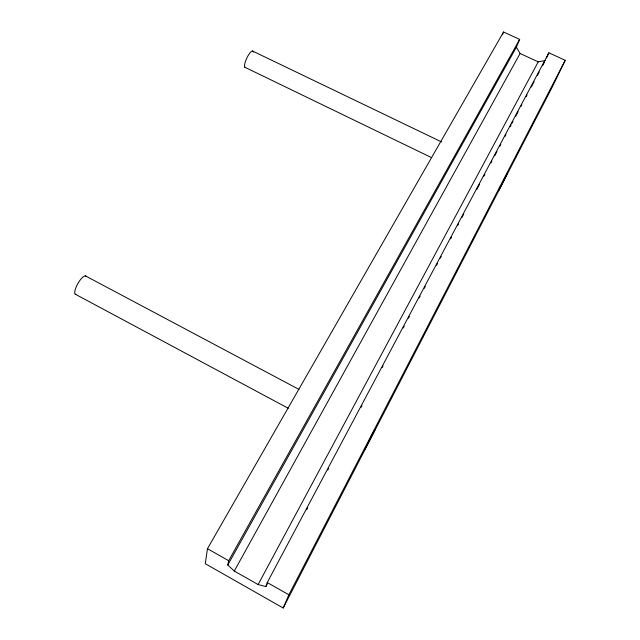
<?xml version="1.0" encoding="UTF-8"?>
<svg xmlns="http://www.w3.org/2000/svg" width="640" height="640" viewBox="0 0 640 640"><rect width="100%" height="100%" fill="white"/><g stroke="black" fill="none" stroke-linecap="round" stroke-linejoin="round"><path stroke-width="0.96" d="M207.464 548.72L205.256 563.704L283.2 608L552.512 86.544L565.224 60.32L548.88 52.816L267.248 582.536L265.848 586.576L258.12 584.56L234.288 571.056L227.768 565.008L228.68 560.728L519.656 39.4L503.544 32L207.464 548.72L228.68 560.728M502.432 34.776L503.544 32M227.768 565.008L516.384 47.2L519.656 39.4M283.2 608L288.88 594.776L565.224 60.32M546.504 57.952L548.88 52.816M265.848 586.576L267.256 583.928M306.64 509.784L307.584 508.016M327.744 470.064L328.68 468.304M361.04 407.4L361.976 405.632M382.136 367.68L383.08 365.92M403.24 327.96L404.176 326.2M408.4 318.256L409.336 316.488M419.184 297.952L420.12 296.192M424.344 288.248L425.28 286.48M436.536 265.296L437.472 263.528M440.28 258.232L441.224 256.472M450.6 238.816L451.536 237.056M457.632 225.576L458.568 223.816M461.856 217.632L463.728 214.104M476.856 189.392L479.672 184.096M483.896 176.152L484.832 174.384M490.928 162.912L491.864 161.144M494.68 155.848L497.024 151.44M499.84 146.144L500.776 144.376M504.992 136.432L505.936 134.664M510.152 126.72L511.088 124.96M512.024 123.192L512.968 121.424M515.776 116.128L518.12 111.72M520.936 106.424L521.872 104.656M526.096 96.712L527.032 94.952M531.256 87.008L534.064 81.712M537.352 75.528L539.224 72M542.504 65.824L544.384 62.288M258.12 584.56L538.216 61.864L545.32 60.528M234.288 571.056L520.08 53.496L516.384 47.2M520.08 53.496L538.216 61.864M252.456 50.992L441.512 141.896M244.84 67.24L431.512 157.608M85.448 275.888L298.976 389.408M75.144 294.12L288.288 408.288M267.248 582.536L288.88 594.776M245.4 67.512A9.04 2.392 -65 0 1 247.304 57.096A9.04 2.392 -65 0 1 253.28 52.136M75.88 294.52A10.552 3.216 -60.5 0 1 77.84 283.608A10.552 3.216 -60.5 0 1 86.168 276.32M365.208 448.648L364.952 449.352L374.872 429.824L365.208 448.648M499.08 189.616L498.824 190.192L507.24 173.544L499.08 189.616"/></g></svg>
